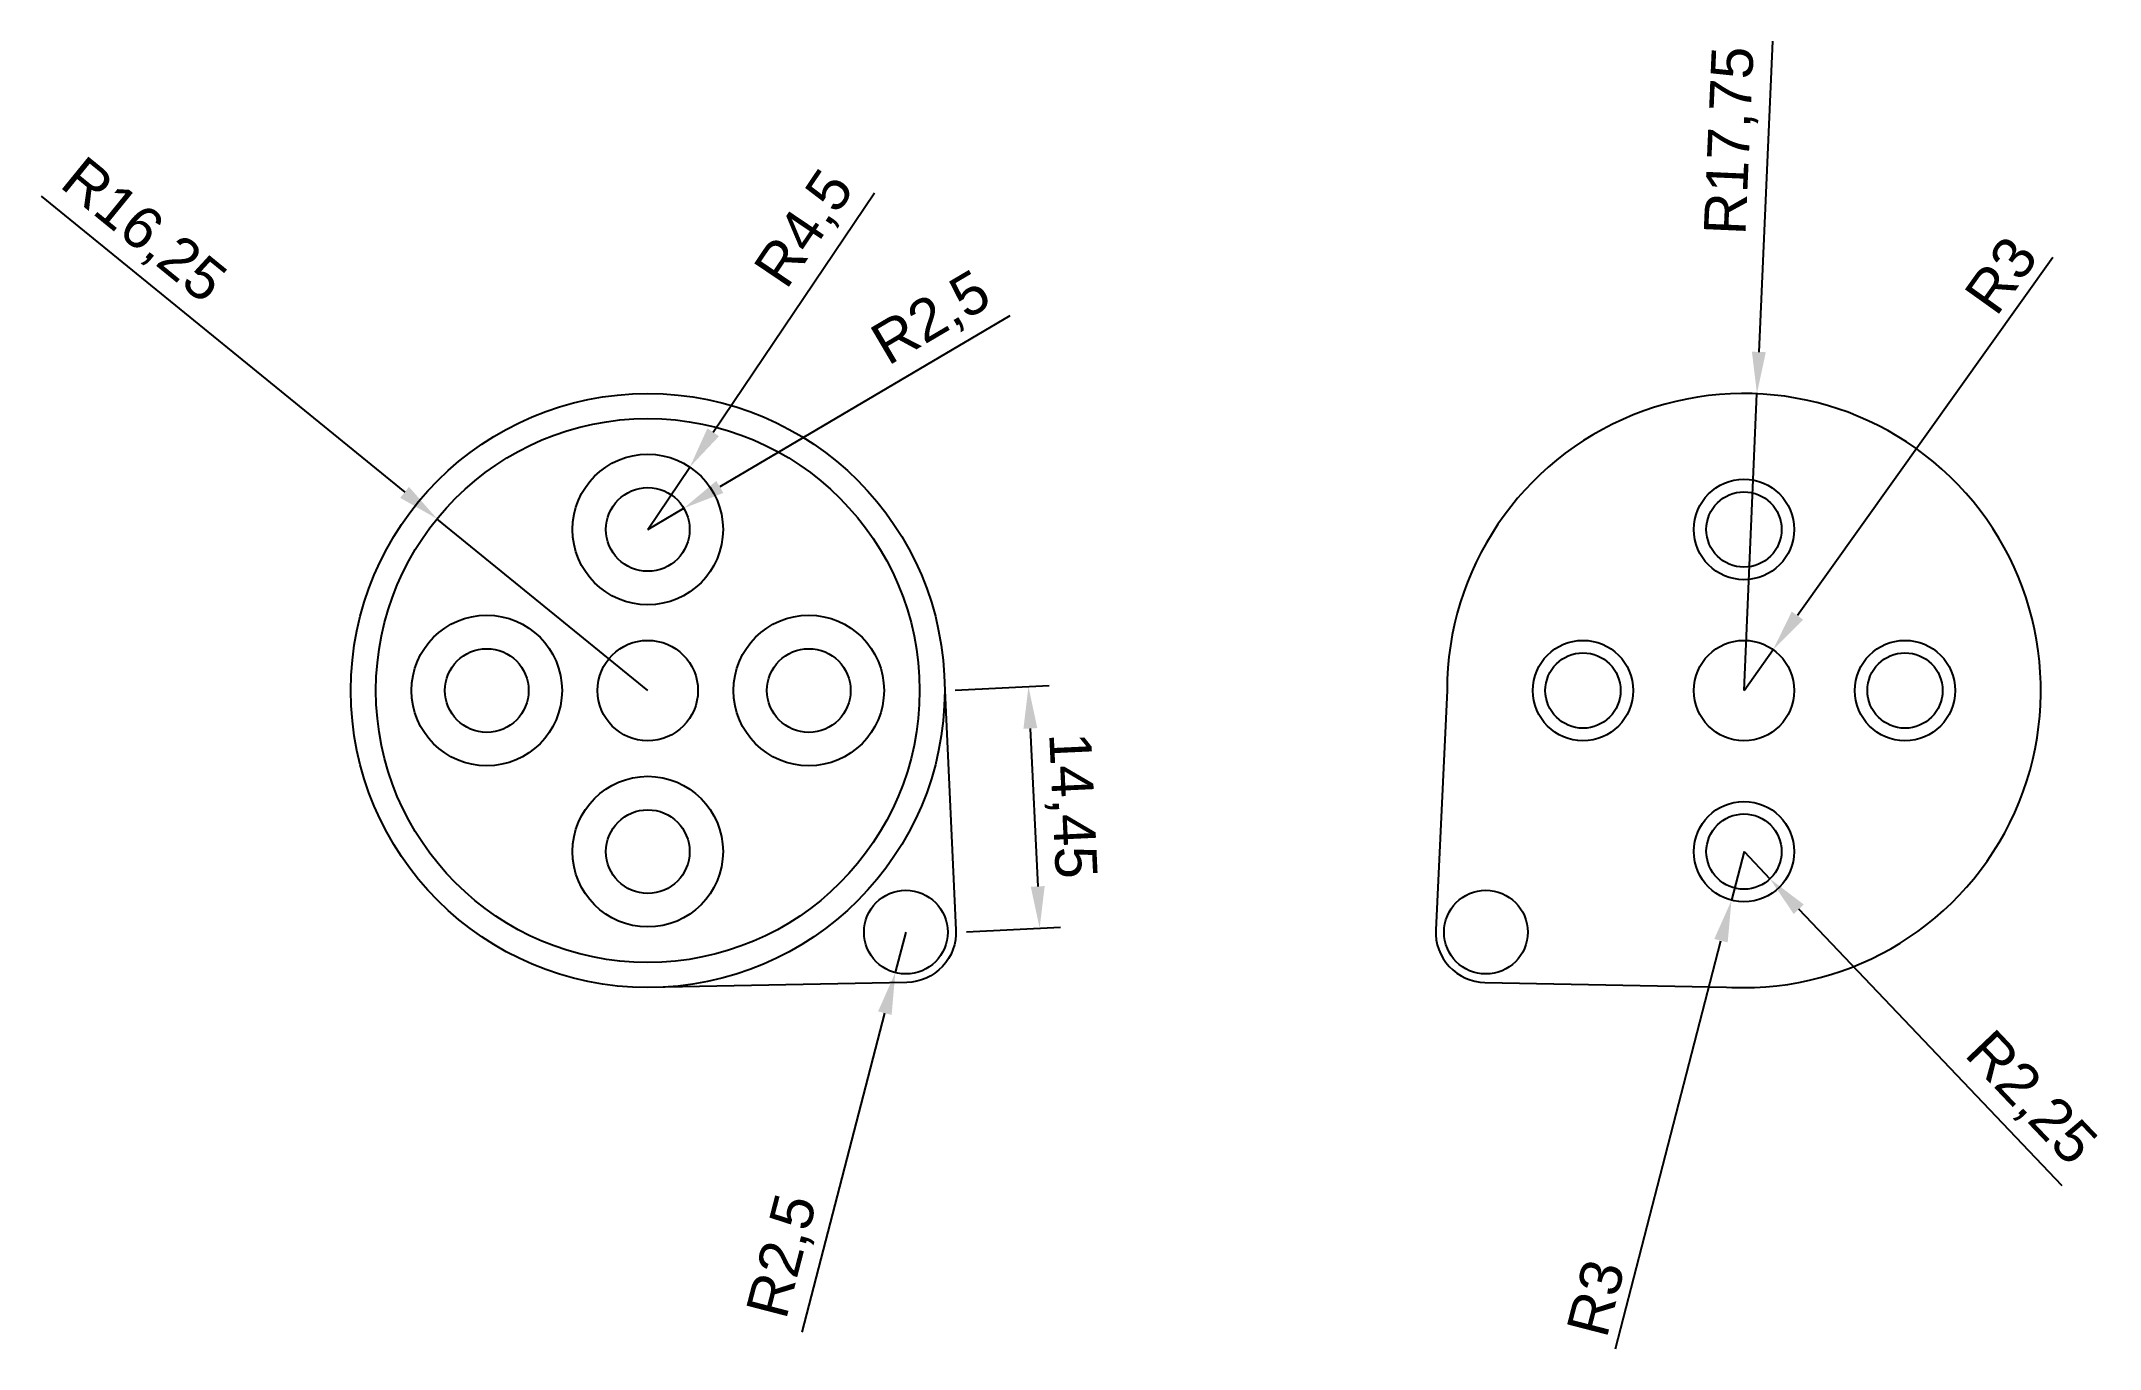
# Model space of a CAD drawing. Header units: millimetres. Extents: x 12 to 135, y 12 to 90.
import ezdxf

# ---------------------------------------------------------------- set-up
doc = ezdxf.new("R2010")
doc.units = ezdxf.units.MM
doc.layers.add('cotari', color=4, linetype='Continuous')
doc.layers.add('membrana_dpad', color=32, linetype='Continuous')
doc.styles.get("Standard").update_dxf_attribs({"font": 'arial.ttf'})
doc.dimstyles.new('ISO-25', dxfattribs={"dimtxt": 2.5, "dimasz": 2.5, "dimexe": 1.25, "dimexo": 0.625, "dimtad": 1, "dimtxsty": 'Standard', "dimcen": 2.5, "dimadec": 0, "dimazin": 0, "dimtfac": 1, "dimtmove": 0, "dimatfit": 3, "dimfxl": 1, "dimarcsym": 0})

# ---------------------------------------------------------------- blocks, each defined once
blk = doc.blocks.new('*D3')
at = {"layer": 'cotari', "color": 0, "lineweight": -2, "transparency": 16777216}
for p, q in [((62.21, 80.78), (52.57, 66.48)), ((48.65, 60.68), (51.17, 64.41))]:
    blk.add_line(p, q, dxfattribs=at)
at = {"layer": 'cotari', "color": 0, "transparency": 16777216}
blk.add_solid([(52.22, 66.72), (52.91, 66.25), (51.17, 64.41)], dxfattribs=at)
at = {"layer": 'Defpoints', "color": 0, "transparency": 16777216}
for p in [(51.17, 64.41), (48.65, 60.68)]:
    blk.add_point(p, dxfattribs=at)
at = {"layer": 'cotari', "color": 0, "transparency": 16777216, "insert": (58.15, 78.57), "char_height": 2.5, "attachment_point": 5, "rotation": 56.0077}
blk.add_mtext('R4,5', dxfattribs=at)
blk = doc.blocks.new('*D4')
at = {"layer": 'cotari', "color": 0, "lineweight": -2, "transparency": 16777216}
for p, q in [((70.29, 73.44), (52.96, 63.22)), ((48.65, 60.68), (50.81, 61.95))]:
    blk.add_line(p, q, dxfattribs=at)
at = {"layer": 'cotari', "color": 0, "transparency": 16777216}
blk.add_solid([(52.75, 63.58), (53.17, 62.86), (50.81, 61.95)], dxfattribs=at)
at = {"layer": 'Defpoints', "color": 0, "transparency": 16777216}
for p in [(50.81, 61.95), (48.65, 60.68)]:
    blk.add_point(p, dxfattribs=at)
at = {"layer": 'cotari', "color": 0, "transparency": 16777216, "insert": (65.67, 73.18), "char_height": 2.5, "attachment_point": 5, "rotation": 30.5258}
blk.add_mtext('R2,5', dxfattribs=at)
blk = doc.blocks.new('*D5')
at = {"layer": 'cotari', "color": 0, "lineweight": -2, "transparency": 16777216}
for p, q in [((12.39, 80.6), (34.12, 62.9)), ((48.65, 51.05), (36.05, 61.32))]:
    blk.add_line(p, q, dxfattribs=at)
at = {"layer": 'cotari', "color": 0, "transparency": 16777216}
blk.add_solid([(34.38, 63.22), (33.85, 62.57), (36.05, 61.32)], dxfattribs=at)
at = {"layer": 'Defpoints', "color": 0, "transparency": 16777216}
for p in [(36.05, 61.32), (48.65, 51.05)]:
    blk.add_point(p, dxfattribs=at)
at = {"layer": 'cotari', "color": 0, "transparency": 16777216, "insert": (18.42, 78.43), "char_height": 2.5, "attachment_point": 5, "rotation": 320.8299}
blk.add_mtext('R16,25', dxfattribs=at)
blk = doc.blocks.new('*D6')
at = {"layer": 'cotari', "color": 0, "lineweight": -2, "transparency": 16777216}
for p, q in [((132.64, 76.92), (117.38, 55.53)), ((114.19, 51.05), (115.93, 53.5))]:
    blk.add_line(p, q, dxfattribs=at)
at = {"layer": 'cotari', "color": 0, "transparency": 16777216}
blk.add_solid([(117.04, 55.77), (117.72, 55.29), (115.93, 53.5)], dxfattribs=at)
at = {"layer": 'Defpoints', "color": 0, "transparency": 16777216}
for p in [(115.93, 53.5), (114.19, 51.05)]:
    blk.add_point(p, dxfattribs=at)
at = {"layer": 'cotari', "color": 0, "transparency": 16777216, "insert": (129.56, 75.87), "char_height": 2.5, "attachment_point": 5, "rotation": 54.4903}
blk.add_mtext('R3', dxfattribs=at)
blk = doc.blocks.new('*D7')
at = {"layer": 'cotari', "color": 0, "lineweight": -2, "transparency": 16777216}
for p, q in [((115.89, 89.85), (115.07, 71.28)), ((114.19, 51.05), (114.96, 68.79))]:
    blk.add_line(p, q, dxfattribs=at)
at = {"layer": 'cotari', "color": 0, "transparency": 16777216}
blk.add_solid([(114.66, 71.3), (115.49, 71.27), (114.96, 68.79)], dxfattribs=at)
at = {"layer": 'Defpoints', "color": 0, "transparency": 16777216}
for p in [(114.96, 68.79), (114.19, 51.05)]:
    blk.add_point(p, dxfattribs=at)
at = {"layer": 'cotari', "color": 0, "transparency": 16777216, "insert": (113.5, 83.9), "char_height": 2.5, "attachment_point": 5, "rotation": 87.4902}
blk.add_mtext('R17,75', dxfattribs=at)
blk = doc.blocks.new('*D8')
at = {"layer": 'cotari', "color": 0, "lineweight": -2, "transparency": 16777216}
for p, q in [((114.19, 41.43), (113.44, 38.52)), ((106.51, 11.72), (112.81, 36.1))]:
    blk.add_line(p, q, dxfattribs=at)
at = {"layer": 'cotari', "color": 0, "transparency": 16777216}
blk.add_solid([(112.41, 36.21), (113.21, 36), (113.44, 38.52)], dxfattribs=at)
at = {"layer": 'Defpoints', "color": 0, "transparency": 16777216}
for p in [(114.19, 41.43), (113.44, 38.52)]:
    blk.add_point(p, dxfattribs=at)
at = {"layer": 'cotari', "color": 0, "transparency": 16777216, "insert": (105.33, 14.75), "char_height": 2.5, "attachment_point": 5, "rotation": 75.5222}
blk.add_mtext('R3', dxfattribs=at)
blk = doc.blocks.new('*D9')
at = {"layer": 'cotari', "color": 0, "lineweight": -2, "transparency": 16777216}
for p, q in [((114.19, 41.43), (115.74, 39.8)), ((133.2, 21.45), (117.46, 37.99))]:
    blk.add_line(p, q, dxfattribs=at)
at = {"layer": 'cotari', "color": 0, "transparency": 16777216}
blk.add_solid([(117.76, 38.27), (117.16, 37.7), (115.74, 39.8)], dxfattribs=at)
at = {"layer": 'Defpoints', "color": 0, "transparency": 16777216}
for p in [(114.19, 41.43), (115.74, 39.8)]:
    blk.add_point(p, dxfattribs=at)
at = {"layer": 'cotari', "color": 0, "transparency": 16777216, "insert": (131.24, 26.6), "char_height": 2.5, "attachment_point": 5, "rotation": 313.5843}
blk.add_mtext('R2,25', dxfattribs=at)
blk = doc.blocks.new('*D10')
at = {"layer": 'cotari', "color": 0, "lineweight": -2, "transparency": 16777216}
for p, q in [((64.08, 36.62), (63.45, 34.2)), ((57.88, 12.71), (62.82, 31.78))]:
    blk.add_line(p, q, dxfattribs=at)
at = {"layer": 'cotari', "color": 0, "transparency": 16777216}
blk.add_solid([(62.42, 31.88), (63.23, 31.67), (63.45, 34.2)], dxfattribs=at)
at = {"layer": 'Defpoints', "color": 0, "transparency": 16777216}
for p in [(64.08, 36.62), (63.45, 34.2)]:
    blk.add_point(p, dxfattribs=at)
at = {"layer": 'cotari', "color": 0, "transparency": 16777216, "insert": (56.85, 17.22), "char_height": 2.5, "attachment_point": 5, "rotation": 75.4505}
blk.add_mtext('R2,5', dxfattribs=at)
blk = doc.blocks.new('*D11')
at = {"layer": 'cotari', "color": 0, "lineweight": -2, "transparency": 16777216}
for p, q in [((67.03, 51.08), (72.65, 51.35)), ((71.52, 48.79), (71.97, 39.35)), ((67.71, 36.64), (73.33, 36.91))]:
    blk.add_line(p, q, dxfattribs=at)
at = {"layer": 'cotari', "color": 0, "transparency": 16777216}
for points in [[(71.94, 48.81), (71.11, 48.77), (71.41, 51.29)], [(72.38, 39.37), (71.55, 39.33), (72.08, 36.85)]]:
    blk.add_solid(points, dxfattribs=at)
at = {"layer": 'Defpoints', "color": 0, "transparency": 16777216}
for p in [(66.4, 51.05), (67.08, 36.62), (72.08, 36.85)]:
    blk.add_point(p, dxfattribs=at)
at = {"layer": 'cotari', "color": 0, "transparency": 16777216, "insert": (73.87, 44.17), "char_height": 2.5, "attachment_point": 5, "rotation": 272.6901}
blk.add_mtext('14,45', dxfattribs=at)

msp = doc.modelspace()

# ---------------------------------------------------------------- linework, layer by layer
at = {"layer": 'membrana_dpad'}
for points in [[(66.403, 51.053), (67.078, 36.757, -0.4221394), (64.141, 33.616), (48.653, 33.303)], [(96.435, 51.053), (95.76, 36.757, 0.4221394), (98.696, 33.616), (114.185, 33.303)]]:
    msp.add_lwpolyline(points, format="xyb", dxfattribs=at)
for centre, radius in [((48.653, 51.053), 17.75), ((48.653, 51.053), 16.25), ((48.653, 60.678), 4.5), ((48.653, 60.678), 2.5), ((114.185, 60.678), 3), ((114.185, 60.678), 2.25), ((39.028, 51.053), 4.5), ((58.278, 51.053), 4.5), ((39.028, 51.053), 2.5), ((48.653, 51.053), 3), ((58.278, 51.053), 2.5), ((104.56, 51.053), 3), ((104.56, 51.053), 2.25), ((114.185, 51.053), 3), ((123.81, 51.053), 3), ((123.81, 51.053), 2.25), ((48.653, 41.428), 4.5), ((114.185, 41.428), 3), ((48.653, 41.428), 2.5), ((114.185, 41.428), 2.25), ((64.081, 36.616), 2.5), ((98.757, 36.616), 2.5)]:
    msp.add_circle(centre, radius, dxfattribs=at)
msp.add_arc((114.185, 51.053), 17.75, 267.68563, 180, dxfattribs=at)

# ---------------------------------------------------------------- dimensions: what is measured, and where the dimension line sits
at = {"layer": 'cotari'}
for center, mpoint, picture, middle in [((114.185, 51.053), (114.962, 68.786), '*D7', (115.621, 83.811)), ((48.653, 51.053), (36.054, 61.317), '*D5', (17.079, 76.777)), ((48.653, 60.678), (51.168, 64.409), '*D3', (59.915, 77.38)), ((114.185, 51.053), (115.928, 53.495), '*D6', (131.106, 74.767)), ((48.653, 60.678), (50.806, 61.948), '*D4', (66.752, 71.351)), ((114.185, 41.428), (113.435, 38.524), '*D8', (107.175, 14.277)), ((114.185, 41.428), (115.736, 39.798), '*D9', (129.698, 25.129)), ((64.081, 36.616), (63.453, 34.196), '*D10', (58.909, 16.688))]:
    dim = msp.add_radius_dim(center=center, mpoint=mpoint, dimstyle='ISO-25', dxfattribs=at)
    dim.commit()
    dim.dimension.update_dxf_attribs({"geometry": picture, "text_midpoint": middle, "dimtype": 164})
dim = msp.add_aligned_dim(p1=(66.403, 51.053), p2=(67.081, 36.616), distance=5.008, dimstyle='ISO-25', dxfattribs=at)
dim.commit()
dim.dimension.update_dxf_attribs({"geometry": '*D11', "text_midpoint": (73.87, 44.169)})

doc.saveas('drawing.dxf')
